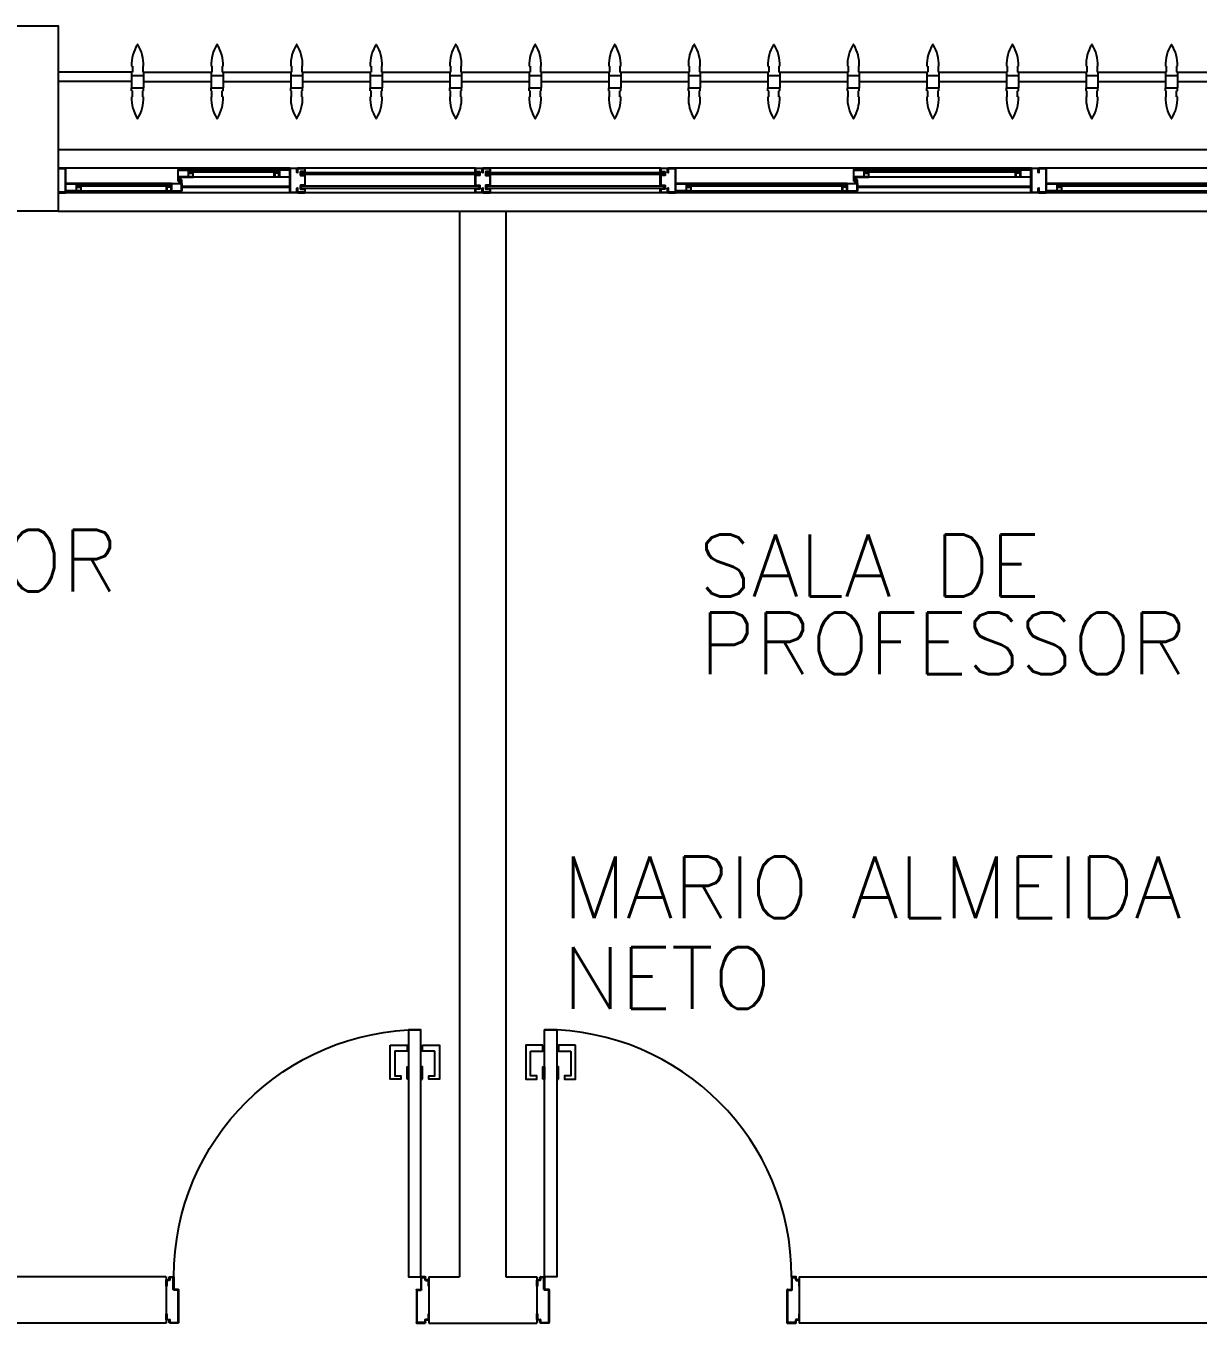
# Model space of a CAD drawing. Header units: millimetres. Extents: x 2686 to 2939, y 1294 to 1441.
# Drawn here: x 2846.217 to 2850.012, y 1316.775 to 1320.975 of the extents above; entities that cross this region are included whole.
import ezdxf

# ---------------------------------------------------------------- set-up
doc = ezdxf.new("R2010")
doc.units = ezdxf.units.MM
for name, color, linetype in [('AR-ALV', 2, 'Continuous'), ('AR-ESQ', 1, 'Continuous'), ('AR-ESTC', 3, 'Continuous'), ('AR-PEITORIL', 1, 'Continuous'), ('AR-PORTA', 1, 'Continuous'), ('BR-PAINEL', 1, 'Continuous'), ('BR-SUPORTE', 1, 'Continuous'), ('DT-ESQ-BAGUETE-C', 1, 'Continuous'), ('DT-ESQ-BAGUETE-V', 1, 'Continuous'), ('DT-ESQ-CHAPA DOBRADA-V', 1, 'Continuous'), ('DT-ESQ-MARCO-V', 1, 'Continuous'), ('DT-ESQ-PERFIL CADEIRA-C', 2, 'Continuous'), ('DT-ESQ-PERFIL CADEIRA-V', 2, 'Continuous'), ('DT-ESQ-PERFIL U SIMPLES-C', 2, 'Continuous'), ('DT-ESQ-PERFIL U-C', 2, 'Continuous'), ('DT-ESQ-PERFIL U-V', 1, 'Continuous'), ('DT-ESQ-VIDRO-C', 2, 'Continuous'), ('DT-ESQ-VIDRO-V', 71, 'Continuous'), ('DT-TXTMOD', 1, 'Continuous'), ('maçaneta', 1, 'Continuous'), ('mov', 1, 'Continuous'), ('PM-PERFIL U-C', 2, 'Continuous'), ('pm1', 2, 'Continuous'), ('TEXTO', 2, 'Continuous')]:
    doc.layers.add(name, color=color, linetype=linetype)
doc.styles.add('S10', font='simplex.shx', dxfattribs={"height": 0.1})
doc.styles.add('UNB-100', font='simplex.shx', dxfattribs={"height": 0.2})

# ---------------------------------------------------------------- blocks, each defined once
blk = doc.blocks.new('EF35-P')
at = {"layer": 'DT-ESQ-BAGUETE-C', "ltscale": 0.1}
for points in [[(1.9015, -0.08), (1.915, -0.08), (1.915, -0.0785), (1.902, -0.0785, -0.414214), (1.9015, -0.078), (1.9015, -0.067, -0.414214), (1.902, -0.0665), (1.915, -0.0665), (1.915, -0.065), (1.9015, -0.065, 0.414214), (1.9, -0.0665), (1.9, -0.0785, 0.414214)], [(2.61, -0.08), (2.5965, -0.08), (2.5965, -0.0785), (2.6095, -0.0785, 0.414214), (2.61, -0.078), (2.61, -0.067, 0.414214), (2.6095, -0.0665), (2.5965, -0.0665), (2.5965, -0.065), (2.61, -0.065, -0.414214), (2.6115, -0.0665), (2.6115, -0.0785, -0.414214)], [(3.1015, -0.08), (3.115, -0.08), (3.115, -0.0785), (3.102, -0.0785, -0.414214), (3.1015, -0.078), (3.1015, -0.067, -0.414214), (3.102, -0.0665), (3.115, -0.0665), (3.115, -0.065), (3.1015, -0.065, 0.414214), (3.1, -0.0665), (3.1, -0.0785, 0.414214)], [(4.7975, -0.08), (4.784, -0.08), (4.784, -0.0785), (4.797, -0.0785, 0.414214), (4.7975, -0.078), (4.7975, -0.067, 0.414214), (4.797, -0.0665), (4.784, -0.0665), (4.784, -0.065), (4.7975, -0.065, -0.414214), (4.799, -0.0665), (4.799, -0.0785, -0.414214)], [(5.0765, -0.08), (5.09, -0.08), (5.09, -0.0785), (5.077, -0.0785, -0.414214), (5.0765, -0.078), (5.0765, -0.067, -0.414214), (5.077, -0.0665), (5.09, -0.0665), (5.09, -0.065), (5.0765, -0.065, 0.414214), (5.075, -0.0665), (5.075, -0.0785, 0.414214)], [(2.0485, -0.125), (2.035, -0.125), (2.035, -0.1235), (2.048, -0.1235, 0.414214), (2.0485, -0.123), (2.0485, -0.112, 0.414214), (2.048, -0.1115), (2.035, -0.1115), (2.035, -0.11), (2.0485, -0.11, -0.414214), (2.05, -0.1115), (2.05, -0.1235, -0.414214)], [(2.5265, -0.125), (2.54, -0.125), (2.54, -0.1235), (2.527, -0.1235, -0.414214), (2.5265, -0.123), (2.5265, -0.112, -0.414214), (2.527, -0.1115), (2.54, -0.1115), (2.54, -0.11), (2.5265, -0.11, 0.414214), (2.525, -0.1115), (2.525, -0.1235, 0.414214)], [(4.4485, -0.125), (4.435, -0.125), (4.435, -0.1235), (4.448, -0.1235, 0.414214), (4.4485, -0.123), (4.4485, -0.112, 0.414214), (4.448, -0.1115), (4.435, -0.1115), (4.435, -0.11), (4.4485, -0.11, -0.414214), (4.45, -0.1115), (4.45, -0.1235, -0.414214)], [(4.714, -0.125), (4.7275, -0.125), (4.7275, -0.1235), (4.7145, -0.1235, -0.414214), (4.714, -0.123), (4.714, -0.112, -0.414214), (4.7145, -0.1115), (4.7275, -0.1115), (4.7275, -0.11), (4.714, -0.11, 0.414214), (4.7125, -0.1115), (4.7125, -0.1235, 0.414214)]]:
    blk.add_lwpolyline(points, format="xyb", close=True, dxfattribs=at)
at = {"layer": 'DT-ESQ-BAGUETE-V', "ltscale": 0.1}
for p, q in [((1.41, -0.065), (1.9015, -0.065)), ((2.61, -0.065), (3.1015, -0.065)), ((4.7975, -0.065), (5.0765, -0.065)), ((2.0485, -0.11), (2.5265, -0.11)), ((4.4485, -0.11), (4.714, -0.11))]:
    blk.add_line(p, q, dxfattribs=at)
at = {"layer": 'DT-ESQ-CHAPA DOBRADA-V', "ltscale": 0.1}
for p, q in [((2, -0.077), (2.5615, -0.077)), ((2, -0.08), (2.5615, -0.08)), ((4.4, -0.077), (4.749, -0.077)), ((4.4, -0.08), (4.749, -0.08))]:
    blk.add_line(p, q, dxfattribs=at)
at = {"layer": 'DT-ESQ-MARCO-V', "ltscale": 0.1}
for p, q in [((3.1985, -0.06), (3.7515, -0.06)), ((3.7985, -0.06), (4.3515, -0.06)), ((3.1985, -0.14), (3.7515, -0.14)), ((3.7985, -0.14), (4.3515, -0.14))]:
    blk.add_line(p, q, dxfattribs=at)
at = {"layer": 'DT-ESQ-PERFIL CADEIRA-C', "ltscale": 0.1}
for p, q in [((1.95, -0.0885), (1.9015, -0.0885)), ((2.5635, -0.0885), (2.61, -0.0885)), ((3.15, -0.0885), (3.1015, -0.0885)), ((4.751, -0.0885), (4.7975, -0.0885)), ((5.125, -0.0885), (5.0765, -0.0885)), ((2, -0.1335), (2.0485, -0.1335)), ((2.573, -0.1335), (2.5265, -0.1335)), ((4.4, -0.1335), (4.4485, -0.1335)), ((4.7605, -0.1335), (4.714, -0.1335))]:
    blk.add_line(p, q, dxfattribs=at)
for points in [[(1.9015, -0.09), (1.95, -0.09), (1.95, -0.0885), (1.915, -0.0885, 0.198912), (1.9161, -0.0881, 0.198913), (1.9165, -0.087), (1.9165, -0.067, -0.414214), (1.917, -0.0665), (1.95, -0.0665), (1.95, -0.065), (1.9165, -0.065, 0.414214), (1.915, -0.0665), (1.915, -0.0785), (1.915, -0.08), (1.915, -0.087), (1.9015, -0.087, 1)], [(2.61, -0.087, -1), (2.61, -0.09), (2.5635, -0.09, -0.414214), (2.5615, -0.088), (2.5615, -0.067, -0.414214), (2.5635, -0.065), (2.595, -0.065, -0.414214), (2.5965, -0.0665), (2.5965, -0.087)], [(2.5965, -0.0885, -0.198913), (2.5954, -0.0881, -0.198913), (2.595, -0.087), (2.595, -0.067, 0.414214), (2.5945, -0.0665), (2.5635, -0.0665, 0.414214), (2.563, -0.067), (2.563, -0.088, 0.414214), (2.5635, -0.0885)], [(3.1015, -0.09), (3.15, -0.09), (3.15, -0.0885), (3.115, -0.0885, 0.198912), (3.1161, -0.0881, 0.198913), (3.1165, -0.087), (3.1165, -0.067, -0.414214), (3.117, -0.0665), (3.15, -0.0665), (3.15, -0.065), (3.1165, -0.065, 0.414214), (3.115, -0.0665), (3.115, -0.0785), (3.115, -0.08), (3.115, -0.087), (3.1015, -0.087, 1)], [(4.7975, -0.087, -1), (4.7975, -0.09), (4.751, -0.09, -0.414214), (4.749, -0.088), (4.749, -0.067, -0.414214), (4.751, -0.065), (4.7825, -0.065, -0.414214), (4.784, -0.0665), (4.784, -0.087)], [(4.784, -0.0885, -0.198913), (4.7829, -0.0881, -0.198913), (4.7825, -0.087), (4.7825, -0.067, 0.414214), (4.782, -0.0665), (4.751, -0.0665, 0.414214), (4.7505, -0.067), (4.7505, -0.088, 0.414214), (4.751, -0.0885)], [(5.0765, -0.09), (5.125, -0.09), (5.125, -0.0885), (5.09, -0.0885, 0.198912), (5.0911, -0.0881, 0.198913), (5.0915, -0.087), (5.0915, -0.067, -0.414214), (5.092, -0.0665), (5.125, -0.0665), (5.125, -0.065), (5.0915, -0.065, 0.414214), (5.09, -0.0665), (5.09, -0.0785), (5.09, -0.08), (5.09, -0.087), (5.0765, -0.087, 1)], [(2.0485, -0.135), (2, -0.135), (2, -0.1335), (2.035, -0.1335, -0.198912), (2.0339, -0.1331, -0.198913), (2.0335, -0.132), (2.0335, -0.112, 0.414214), (2.033, -0.1115), (2, -0.1115), (2, -0.11), (2.0335, -0.11, -0.414214), (2.035, -0.1115), (2.035, -0.1235), (2.035, -0.125), (2.035, -0.132), (2.0485, -0.132, -1)], [(2.5265, -0.132, 1), (2.5265, -0.135), (2.573, -0.135, 0.414214), (2.575, -0.133), (2.575, -0.112, 0.414214), (2.573, -0.11), (2.5415, -0.11, 0.414214), (2.54, -0.1115), (2.54, -0.132)], [(2.54, -0.1335, 0.198913), (2.5411, -0.1331, 0.198913), (2.5415, -0.132), (2.5415, -0.112, -0.414214), (2.542, -0.1115), (2.573, -0.1115, -0.414214), (2.5735, -0.112), (2.5735, -0.133, -0.414214), (2.573, -0.1335)], [(4.4485, -0.135), (4.4, -0.135), (4.4, -0.1335), (4.435, -0.1335, -0.198912), (4.4339, -0.1331, -0.198913), (4.4335, -0.132), (4.4335, -0.112, 0.414214), (4.433, -0.1115), (4.4, -0.1115), (4.4, -0.11), (4.4335, -0.11, -0.414214), (4.435, -0.1115), (4.435, -0.1235), (4.435, -0.125), (4.435, -0.132), (4.4485, -0.132, -1)], [(4.714, -0.132, 1), (4.714, -0.135), (4.7605, -0.135, 0.414214), (4.7625, -0.133), (4.7625, -0.112, 0.414214), (4.7605, -0.11), (4.729, -0.11, 0.414214), (4.7275, -0.1115), (4.7275, -0.132)], [(4.7275, -0.1335, 0.198913), (4.7286, -0.1331, 0.198913), (4.729, -0.132), (4.729, -0.112, -0.414214), (4.7295, -0.1115), (4.7605, -0.1115, -0.414214), (4.761, -0.112), (4.761, -0.133, -0.414214), (4.7605, -0.1335)]]:
    blk.add_lwpolyline(points, format="xyb", close=True, dxfattribs=at)
at = {"layer": 'DT-ESQ-PERFIL CADEIRA-V', "ltscale": 0.1}
for p, q in [((1.395, -0.09), (1.9015, -0.09)), ((2.595, -0.09), (3.1015, -0.09)), ((4.7825, -0.09), (5.0765, -0.09)), ((2.0485, -0.135), (2.5265, -0.135)), ((4.4485, -0.135), (4.714, -0.135))]:
    blk.add_line(p, q, dxfattribs=at)
at = {"layer": 'DT-ESQ-PERFIL U SIMPLES-C', "ltscale": 0.1}
for points in [[(2.5635, -0.102), (2.5715, -0.102), (2.5715, -0.1005), (2.5635, -0.1005, -0.414214), (2.563, -0.1), (2.563, -0.092, -0.414214), (2.5635, -0.0915), (2.5715, -0.0915), (2.5715, -0.09), (2.5635, -0.09, 0.414214), (2.5615, -0.092), (2.5615, -0.1, 0.414214)], [(2.573, -0.098), (2.565, -0.098), (2.565, -0.0995), (2.573, -0.0995, -0.414214), (2.5735, -0.1), (2.5735, -0.108, -0.414214), (2.573, -0.1085), (2.565, -0.1085), (2.565, -0.11), (2.573, -0.11, 0.414214), (2.575, -0.108), (2.575, -0.1, 0.414214)], [(4.751, -0.102), (4.759, -0.102), (4.759, -0.1005), (4.751, -0.1005, -0.414214), (4.7505, -0.1), (4.7505, -0.092, -0.414214), (4.751, -0.0915), (4.759, -0.0915), (4.759, -0.09), (4.751, -0.09, 0.414214), (4.749, -0.092), (4.749, -0.1, 0.414214)], [(4.7605, -0.098), (4.7525, -0.098), (4.7525, -0.0995), (4.7605, -0.0995, -0.414214), (4.761, -0.1), (4.761, -0.108, -0.414214), (4.7605, -0.1085), (4.7525, -0.1085), (4.7525, -0.11), (4.7605, -0.11, 0.414214), (4.7625, -0.108), (4.7625, -0.1, 0.414214)]]:
    blk.add_lwpolyline(points, format="xyb", close=True, dxfattribs=at)
at = {"layer": 'DT-ESQ-PERFIL U-C', "ltscale": 0.1}
for points in [[(1.975, -0.0615, 0.414214), (1.9735, -0.06), (1.9515, -0.06, 0.414214), (1.95, -0.0615), (1.95, -0.1385, 0.414214), (1.9515, -0.14), (1.9735, -0.14, 0.414214), (1.975, -0.1385), (1.975, -0.125), (1.9735, -0.125), (1.9735, -0.138, -0.414214), (1.973, -0.1385), (1.952, -0.1385, -0.414214), (1.9515, -0.138), (1.9515, -0.062, -0.414214), (1.952, -0.0615), (1.973, -0.0615, -0.414214), (1.9735, -0.062), (1.9735, -0.075), (1.975, -0.075)], [(1.975, -0.0615, -0.414214), (1.9765, -0.06), (1.9985, -0.06, -0.414214), (2, -0.0615), (2, -0.1385, -0.414214), (1.9985, -0.14), (1.9765, -0.14, -0.414214), (1.975, -0.1385), (1.975, -0.125), (1.9765, -0.125), (1.9765, -0.138, 0.414214), (1.977, -0.1385), (1.998, -0.1385, 0.414214), (1.9985, -0.138), (1.9985, -0.062, 0.414214), (1.998, -0.0615), (1.977, -0.0615, 0.414214), (1.9765, -0.062), (1.9765, -0.075), (1.975, -0.075)], [(3.175, -0.0615, 0.414214), (3.1735, -0.06), (3.1515, -0.06, 0.414214), (3.15, -0.0615), (3.15, -0.1385, 0.414214), (3.1515, -0.14), (3.1735, -0.14, 0.414214), (3.175, -0.1385), (3.175, -0.125), (3.1735, -0.125), (3.1735, -0.138, -0.414214), (3.173, -0.1385), (3.152, -0.1385, -0.414214), (3.1515, -0.138), (3.1515, -0.062, -0.414214), (3.152, -0.0615), (3.173, -0.0615, -0.414214), (3.1735, -0.062), (3.1735, -0.075), (3.175, -0.075)], [(3.2, -0.1285), (3.2, -0.1385, -0.414214), (3.1985, -0.14), (3.1765, -0.14, -0.414214), (3.175, -0.1385), (3.175, -0.125), (3.1765, -0.125), (3.1765, -0.138, 0.414214), (3.177, -0.1385), (3.198, -0.1385, 0.414214), (3.1985, -0.138), (3.1985, -0.1285), (3.1855, -0.1285, -0.414214), (3.184, -0.127), (3.184, -0.117, -0.414214), (3.1855, -0.1155), (3.1985, -0.1155), (3.1985, -0.0845), (3.1855, -0.0845, -0.414214), (3.184, -0.083), (3.184, -0.073, -0.414214), (3.1855, -0.0715), (3.1985, -0.0715), (3.1985, -0.062, 0.414214), (3.198, -0.0615), (3.177, -0.0615, 0.414214), (3.1765, -0.062), (3.1765, -0.075), (3.175, -0.075), (3.175, -0.0615, -0.414214), (3.1765, -0.06), (3.1985, -0.06, -0.414214), (3.2, -0.0615), (3.2, -0.0715, -0.414214), (3.1985, -0.073), (3.1855, -0.073), (3.1855, -0.083), (3.1985, -0.083), (3.1985, -0.083, -0.414214), (3.2, -0.0845), (3.2, -0.1155, -0.414214), (3.1985, -0.117), (3.1985, -0.117), (3.1855, -0.117), (3.1855, -0.127), (3.1985, -0.127, -0.414214)], [(3.75, -0.1285), (3.75, -0.1385, 0.414214), (3.7515, -0.14), (3.7735, -0.14, 0.414214), (3.775, -0.1385), (3.775, -0.125), (3.7735, -0.125), (3.7735, -0.138, -0.414214), (3.773, -0.1385), (3.752, -0.1385, -0.414214), (3.7515, -0.138), (3.7515, -0.1285), (3.7645, -0.1285, 0.414214), (3.766, -0.127), (3.766, -0.117, 0.414214), (3.7645, -0.1155), (3.7515, -0.1155), (3.7515, -0.0845), (3.7645, -0.0845, 0.414214), (3.766, -0.083), (3.766, -0.073, 0.414214), (3.7645, -0.0715), (3.7515, -0.0715), (3.7515, -0.062, -0.414214), (3.752, -0.0615), (3.773, -0.0615, -0.414214), (3.7735, -0.062), (3.7735, -0.075), (3.775, -0.075), (3.775, -0.0615, 0.414214), (3.7735, -0.06), (3.7515, -0.06, 0.414214), (3.75, -0.0615), (3.75, -0.0715, 0.414214), (3.7515, -0.073), (3.7645, -0.073), (3.7645, -0.083), (3.7515, -0.083), (3.7515, -0.083, 0.414214), (3.75, -0.0845), (3.75, -0.1155, 0.414214), (3.7515, -0.117), (3.7515, -0.117), (3.7645, -0.117), (3.7645, -0.127), (3.7515, -0.127, 0.414214)], [(3.8, -0.1285), (3.8, -0.1385, -0.414214), (3.7985, -0.14), (3.7765, -0.14, -0.414214), (3.775, -0.1385), (3.775, -0.125), (3.7765, -0.125), (3.7765, -0.138, 0.414214), (3.777, -0.1385), (3.798, -0.1385, 0.414214), (3.7985, -0.138), (3.7985, -0.1285), (3.7855, -0.1285, -0.414214), (3.784, -0.127), (3.784, -0.117, -0.414214), (3.7855, -0.1155), (3.7985, -0.1155), (3.7985, -0.0845), (3.7855, -0.0845, -0.414214), (3.784, -0.083), (3.784, -0.073, -0.414214), (3.7855, -0.0715), (3.7985, -0.0715), (3.7985, -0.062, 0.414214), (3.798, -0.0615), (3.777, -0.0615, 0.414214), (3.7765, -0.062), (3.7765, -0.075), (3.775, -0.075), (3.775, -0.0615, -0.414214), (3.7765, -0.06), (3.7985, -0.06, -0.414214), (3.8, -0.0615), (3.8, -0.0715, -0.414214), (3.7985, -0.073), (3.7855, -0.073), (3.7855, -0.083), (3.7985, -0.083), (3.7985, -0.083, -0.414214), (3.8, -0.0845), (3.8, -0.1155, -0.414214), (3.7985, -0.117), (3.7985, -0.117), (3.7855, -0.117), (3.7855, -0.127), (3.7985, -0.127, -0.414214)], [(4.35, -0.1285), (4.35, -0.1385, 0.414214), (4.3515, -0.14), (4.3735, -0.14, 0.414214), (4.375, -0.1385), (4.375, -0.125), (4.3735, -0.125), (4.3735, -0.138, -0.414214), (4.373, -0.1385), (4.352, -0.1385, -0.414214), (4.3515, -0.138), (4.3515, -0.1285), (4.3645, -0.1285, 0.414214), (4.366, -0.127), (4.366, -0.117, 0.414214), (4.3645, -0.1155), (4.3515, -0.1155), (4.3515, -0.0845), (4.3645, -0.0845, 0.414214), (4.366, -0.083), (4.366, -0.073, 0.414214), (4.3645, -0.0715), (4.3515, -0.0715), (4.3515, -0.062, -0.414214), (4.352, -0.0615), (4.373, -0.0615, -0.414214), (4.3735, -0.062), (4.3735, -0.075), (4.375, -0.075), (4.375, -0.0615, 0.414214), (4.3735, -0.06), (4.3515, -0.06, 0.414214), (4.35, -0.0615), (4.35, -0.0715, 0.414214), (4.3515, -0.073), (4.3645, -0.073), (4.3645, -0.083), (4.3515, -0.083), (4.3515, -0.083, 0.414214), (4.35, -0.0845), (4.35, -0.1155, 0.414214), (4.3515, -0.117), (4.3515, -0.117), (4.3645, -0.117), (4.3645, -0.127), (4.3515, -0.127, 0.414214)], [(4.375, -0.0615, -0.414214), (4.3765, -0.06), (4.3985, -0.06, -0.414214), (4.4, -0.0615), (4.4, -0.1385, -0.414214), (4.3985, -0.14), (4.3765, -0.14, -0.414214), (4.375, -0.1385), (4.375, -0.125), (4.3765, -0.125), (4.3765, -0.138, 0.414214), (4.377, -0.1385), (4.398, -0.1385, 0.414214), (4.3985, -0.138), (4.3985, -0.062, 0.414214), (4.398, -0.0615), (4.377, -0.0615, 0.414214), (4.3765, -0.062), (4.3765, -0.075), (4.375, -0.075)], [(5.15, -0.0615, 0.414214), (5.1485, -0.06), (5.1265, -0.06, 0.414214), (5.125, -0.0615), (5.125, -0.1385, 0.414214), (5.1265, -0.14), (5.1485, -0.14, 0.414214), (5.15, -0.1385), (5.15, -0.125), (5.1485, -0.125), (5.1485, -0.138, -0.414214), (5.148, -0.1385), (5.127, -0.1385, -0.414214), (5.1265, -0.138), (5.1265, -0.062, -0.414214), (5.127, -0.0615), (5.148, -0.0615, -0.414214), (5.1485, -0.062), (5.1485, -0.075), (5.15, -0.075)]]:
    blk.add_lwpolyline(points, format="xyb", close=True, dxfattribs=at)
at = {"layer": 'DT-ESQ-PERFIL U-V', "ltscale": 0.1}
for p, q in [((0.7985, -0.06), (1.9515, -0.06)), ((1.9985, -0.06), (3.1515, -0.06)), ((4.3985, -0.06), (5.1265, -0.06)), ((0.7985, -0.14), (1.9515, -0.14)), ((1.9985, -0.14), (3.1515, -0.14)), ((4.3985, -0.14), (5.1265, -0.14))]:
    blk.add_line(p, q, dxfattribs=at)
at = {"layer": 'DT-ESQ-VIDRO-C', "ltscale": 0.1}
for points in [[(1.9125, -0.085), (1.9125, -0.082), (1.399, -0.082), (1.399, -0.085)], [(3.1125, -0.085), (3.1125, -0.082), (2.599, -0.082), (2.599, -0.085)], [(3.7625, -0.081), (3.7625, -0.075), (3.1875, -0.075), (3.1875, -0.081)], [(4.3625, -0.081), (4.3625, -0.075), (3.7875, -0.075), (3.7875, -0.081)], [(5.0875, -0.085), (5.0875, -0.082), (4.7865, -0.082), (4.7865, -0.085)], [(2.038, -0.13), (2.038, -0.127), (2.537, -0.127), (2.537, -0.13)], [(4.438, -0.13), (4.438, -0.127), (4.7245, -0.127), (4.7245, -0.13)]]:
    blk.add_lwpolyline(points, close=True, dxfattribs=at)
at = {"layer": 'DT-ESQ-VIDRO-V', "ltscale": 0.1}
for points in [[(3.7625, -0.119), (3.7625, -0.125), (3.1875, -0.125), (3.1875, -0.119)], [(4.3625, -0.119), (4.3625, -0.125), (3.7875, -0.125), (3.7875, -0.119)]]:
    blk.add_lwpolyline(points, close=True, dxfattribs=at)
at = {"layer": 'DT-TXTMOD', "ltscale": 0.1, "style": 'S10', "flags": 3}
for tag, p in [('M01', (0.025, -0.28)), ('M02', (0.3253, -0.28)), ('M03', (0.627, -0.28)), ('M04', (0.9288, -0.28)), ('M05', (1.2306, -0.28)), ('M06', (1.5323, -0.28)), ('M07', (1.8341, -0.28)), ('M08', (2.1359, -0.28)), ('M09', (2.4376, -0.28)), ('M10', (2.7394, -0.28)), ('M11', (3.0412, -0.28)), ('M12', (3.3429, -0.28)), ('M13', (3.6447, -0.28)), ('M14', (3.9464, -0.28)), ('M15', (4.2482, -0.28)), ('M16', (4.55, -0.28)), ('M17', (4.8517, -0.28))]:
    blk.add_attdef(tag, p, '', height=0.1, dxfattribs=at)
blk = doc.blocks.new('PM3')
at = {"layer": 'maçaneta'}
for points in [[(0.02, 0.825), (-0.035, 0.825), (-0.035, 0.715), (0, 0.715), (0, 0.725), (-0.02, 0.725), (-0.02, 0.8035, -0.414214), (-0.0185, 0.805), (0.02, 0.805)], [(0.125, 0.825), (0.07, 0.825), (0.07, 0.805), (0.1085, 0.805, -0.414214), (0.11, 0.8035), (0.11, 0.725), (0.09, 0.725), (0.09, 0.715), (0.125, 0.715)]]:
    blk.add_lwpolyline(points, format="xyb", close=True, dxfattribs=at)
for points in [[(0.02, 0.715), (0.02, 0.755), (0.025, 0.755), (0.025, 0.715)], [(0.07, 0.715), (0.07, 0.755), (0.065, 0.755), (0.065, 0.715)]]:
    blk.add_lwpolyline(points, close=True, dxfattribs=at)
at = {"layer": 'mov'}
blk.add_arc((0.025, 0.075), 0.8, 0, 90, dxfattribs=at)
at = {"layer": 'PM-PERFIL U-C'}
for p, q in [((0, 0.045), (0, 0.0635)), ((0.002, 0.045), (0, 0.045)), ((0.0015, 0.065), (0.01, 0.065)), ((0.002, 0.063), (0.002, 0.045)), ((0.0105, 0.063), (0.002, 0.063)), ((0.01, 0.065), (0.01, 0.0735)), ((0.0115, 0.075), (0.0235, 0.075)), ((0.012, 0.073), (0.012, 0.0645)), ((0.023, 0.073), (0.012, 0.073)), ((0.023, 0.0335), (0.023, 0.073)), ((0.025, 0.0735), (0.025, 0.034)), ((0.825, 0.0735), (0.825, 0.034)), ((0.8385, 0.075), (0.8265, 0.075)), ((0.827, 0.073), (0.838, 0.073)), ((0.827, 0.0335), (0.827, 0.073)), ((0.838, 0.073), (0.838, 0.0645)), ((0.8395, 0.063), (0.848, 0.063)), ((0.84, 0.065), (0.84, 0.0735)), ((0.8485, 0.065), (0.84, 0.065)), ((0.848, 0.063), (0.848, 0.045)), ((0.848, 0.045), (0.85, 0.045)), ((0.85, 0.045), (0.85, 0.0635)), ((0.038, 0.032), (0.0245, 0.032)), ((0.0385, 0.034), (0.025, 0.034)), ((0.038, 0.032), (0.038, -0.073)), ((0.04, 0.0325), (0.04, -0.0735)), ((0.81, 0.0325), (0.81, -0.0735)), ((0.8115, 0.034), (0.825, 0.034)), ((0.812, 0.032), (0.8255, 0.032)), ((0.812, 0.032), (0.812, -0.073)), ((0, -0.045), (0.002, -0.045)), ((0, -0.0635), (0, -0.045)), ((0.01, -0.065), (0.0015, -0.065)), ((0.002, -0.045), (0.002, -0.063)), ((0.002, -0.063), (0.0105, -0.063)), ((0.01, -0.0735), (0.01, -0.065)), ((0.0385, -0.075), (0.0115, -0.075)), ((0.012, -0.0645), (0.012, -0.073)), ((0.012, -0.073), (0.038, -0.073)), ((0.8115, -0.075), (0.8385, -0.075)), ((0.838, -0.073), (0.812, -0.073)), ((0.838, -0.0645), (0.838, -0.073)), ((0.848, -0.063), (0.8395, -0.063)), ((0.84, -0.0735), (0.84, -0.065)), ((0.84, -0.065), (0.8485, -0.065)), ((0.85, -0.045), (0.848, -0.045)), ((0.848, -0.045), (0.848, -0.063)), ((0.85, -0.0635), (0.85, -0.045))]:
    blk.add_line(p, q, dxfattribs=at)
for centre, start, end in [((0.0015, 0.0635), 90, 180), ((0.0115, 0.0735), 90, 180), ((0.0105, 0.0645), 270, 0), ((0.0235, 0.0735), 360, 90), ((0.8265, 0.0735), 90, 180), ((0.8395, 0.0645), 180, 270), ((0.8385, 0.0735), 0, 90), ((0.8485, 0.0635), 0, 90), ((0.0245, 0.0335), 180, 270), ((0.0385, 0.0325), 0, 90), ((0.8115, 0.0325), 90, 180), ((0.8255, 0.0335), 270, 0), ((0.0015, -0.0635), 180, 270), ((0.0115, -0.0735), 180, 270), ((0.0105, -0.0645), 0, 90), ((0.0385, -0.0735), 269.9386, 0), ((0.8115, -0.0735), 180, 270.0614), ((0.8395, -0.0645), 90, 180), ((0.8385, -0.0735), 270, 0), ((0.8485, -0.0635), 270, 0)]:
    blk.add_arc(centre, 0.0015, start, end, dxfattribs=at)
at = {"layer": 'pm1'}
blk.add_lwpolyline([(0.065, 0.875), (0.065, 0.075), (0.025, 0.075), (0.025, 0.875)], close=True, dxfattribs=at)

msp = doc.modelspace()

# ---------------------------------------------------------------- linework, layer by layer
at = {"layer": 'AR-ALV'}
for p, q in [((2847.6207, 1320.3749), (2847.6207, 1316.9249)), ((2847.6207, 1320.3749), (2847.7707, 1320.3749)), ((2847.7707, 1320.3749), (2847.7707, 1316.9249)), ((2846.6707, 1316.9249), (2844.7707, 1316.9249)), ((2846.6707, 1316.9249), (2846.6707, 1316.7749)), ((2847.5207, 1316.9249), (2847.5207, 1316.7749)), ((2847.5207, 1316.9249), (2847.6207, 1316.9249)), ((2847.7707, 1316.9249), (2847.8707, 1316.9249)), ((2847.8707, 1316.9249), (2847.8707, 1316.7749)), ((2848.7207, 1316.9249), (2850.6207, 1316.9249)), ((2848.7207, 1316.9249), (2848.7207, 1316.7749)), ((2846.6707, 1316.7749), (2842.7207, 1316.7749)), ((2847.5207, 1316.7749), (2847.8707, 1316.7749)), ((2852.6707, 1316.7749), (2848.7207, 1316.7749))]:
    msp.add_line(p, q, dxfattribs=at)
at = {"layer": 'AR-ESTC'}
msp.add_lwpolyline([(2846.3207, 1320.3749), (2846.1207, 1320.3749), (2846.1207, 1320.9749), (2846.3207, 1320.9749)], close=True, dxfattribs=at)
at = {"layer": 'AR-PEITORIL'}
for p, q in [((2846.3207, 1320.5749), (2851.4707, 1320.5749)), ((2846.3207, 1320.3749), (2851.4707, 1320.3749))]:
    msp.add_line(p, q, dxfattribs=at)
at = {"layer": 'BR-PAINEL'}
for p, q in [((2846.559, 1320.8449), (2846.5615, 1320.8449)), ((2846.559, 1320.8249), (2846.559, 1320.8149)), ((2846.559, 1320.8249), (2846.5615, 1320.8249)), ((2846.5615, 1320.8449), (2846.5615, 1320.8249)), ((2846.5949, 1320.8449), (2846.5949, 1320.8249)), ((2846.5974, 1320.8449), (2846.5949, 1320.8449)), ((2846.5974, 1320.8249), (2846.5949, 1320.8249)), ((2846.5974, 1320.8249), (2846.5974, 1320.8149)), ((2846.8165, 1320.8449), (2846.819, 1320.8449)), ((2846.8165, 1320.8249), (2846.8165, 1320.8149)), ((2846.8165, 1320.8249), (2846.819, 1320.8249)), ((2846.819, 1320.8449), (2846.819, 1320.8249)), ((2846.8524, 1320.8449), (2846.8524, 1320.8249)), ((2846.8549, 1320.8449), (2846.8524, 1320.8449)), ((2846.8549, 1320.8249), (2846.8524, 1320.8249)), ((2846.8549, 1320.8249), (2846.8549, 1320.8149)), ((2847.074, 1320.8449), (2847.0765, 1320.8449)), ((2847.074, 1320.8249), (2847.074, 1320.8149)), ((2847.074, 1320.8249), (2847.0765, 1320.8249)), ((2847.0765, 1320.8449), (2847.0765, 1320.8249)), ((2847.1099, 1320.8449), (2847.1099, 1320.8249)), ((2847.1124, 1320.8449), (2847.1099, 1320.8449)), ((2847.1124, 1320.8249), (2847.1099, 1320.8249)), ((2847.1124, 1320.8249), (2847.1124, 1320.8149)), ((2847.3315, 1320.8449), (2847.334, 1320.8449)), ((2847.3315, 1320.8249), (2847.3315, 1320.8149)), ((2847.3315, 1320.8249), (2847.334, 1320.8249)), ((2847.334, 1320.8449), (2847.334, 1320.8249)), ((2847.3674, 1320.8449), (2847.3674, 1320.8249)), ((2847.3699, 1320.8449), (2847.3674, 1320.8449)), ((2847.3699, 1320.8249), (2847.3674, 1320.8249)), ((2847.3699, 1320.8249), (2847.3699, 1320.8149)), ((2847.589, 1320.8449), (2847.5915, 1320.8449)), ((2847.589, 1320.8249), (2847.589, 1320.8149)), ((2847.589, 1320.8249), (2847.5915, 1320.8249)), ((2847.5915, 1320.8449), (2847.5915, 1320.8249)), ((2847.6249, 1320.8449), (2847.6249, 1320.8249)), ((2847.6274, 1320.8449), (2847.6249, 1320.8449)), ((2847.6274, 1320.8249), (2847.6249, 1320.8249)), ((2847.6274, 1320.8249), (2847.6274, 1320.8149)), ((2847.8465, 1320.8449), (2847.849, 1320.8449)), ((2847.8465, 1320.8249), (2847.8465, 1320.8149)), ((2847.8465, 1320.8249), (2847.849, 1320.8249)), ((2847.849, 1320.8449), (2847.849, 1320.8249)), ((2847.8824, 1320.8449), (2847.8824, 1320.8249)), ((2847.8849, 1320.8449), (2847.8824, 1320.8449)), ((2847.8849, 1320.8249), (2847.8824, 1320.8249)), ((2847.8849, 1320.8249), (2847.8849, 1320.8149)), ((2848.104, 1320.8449), (2848.1065, 1320.8449)), ((2848.104, 1320.8249), (2848.104, 1320.8149)), ((2848.104, 1320.8249), (2848.1065, 1320.8249)), ((2848.1065, 1320.8449), (2848.1065, 1320.8249)), ((2848.1399, 1320.8449), (2848.1399, 1320.8249)), ((2848.1424, 1320.8449), (2848.1399, 1320.8449)), ((2848.1424, 1320.8249), (2848.1399, 1320.8249)), ((2848.1424, 1320.8249), (2848.1424, 1320.8149)), ((2848.3615, 1320.8449), (2848.364, 1320.8449)), ((2848.3615, 1320.8249), (2848.3615, 1320.8149)), ((2848.3615, 1320.8249), (2848.364, 1320.8249)), ((2848.364, 1320.8449), (2848.364, 1320.8249)), ((2848.3974, 1320.8449), (2848.3974, 1320.8249)), ((2848.3999, 1320.8449), (2848.3974, 1320.8449)), ((2848.3999, 1320.8249), (2848.3974, 1320.8249)), ((2848.3999, 1320.8249), (2848.3999, 1320.8149)), ((2848.619, 1320.8449), (2848.6215, 1320.8449)), ((2848.619, 1320.8249), (2848.619, 1320.8149)), ((2848.619, 1320.8249), (2848.6215, 1320.8249)), ((2848.6215, 1320.8449), (2848.6215, 1320.8249)), ((2848.6549, 1320.8449), (2848.6549, 1320.8249)), ((2848.6574, 1320.8449), (2848.6549, 1320.8449)), ((2848.6574, 1320.8249), (2848.6549, 1320.8249)), ((2848.6574, 1320.8249), (2848.6574, 1320.8149)), ((2848.8765, 1320.8449), (2848.879, 1320.8449)), ((2848.8765, 1320.8249), (2848.8765, 1320.8149)), ((2848.8765, 1320.8249), (2848.879, 1320.8249)), ((2848.879, 1320.8449), (2848.879, 1320.8249)), ((2848.9124, 1320.8449), (2848.9124, 1320.8249)), ((2848.9149, 1320.8449), (2848.9124, 1320.8449)), ((2848.9149, 1320.8249), (2848.9124, 1320.8249)), ((2848.9149, 1320.8249), (2848.9149, 1320.8149)), ((2849.134, 1320.8449), (2849.1365, 1320.8449)), ((2849.134, 1320.8249), (2849.134, 1320.8149)), ((2849.134, 1320.8249), (2849.1365, 1320.8249)), ((2849.1365, 1320.8449), (2849.1365, 1320.8249)), ((2849.1699, 1320.8449), (2849.1699, 1320.8249)), ((2849.1724, 1320.8449), (2849.1699, 1320.8449)), ((2849.1724, 1320.8249), (2849.1699, 1320.8249)), ((2849.1724, 1320.8249), (2849.1724, 1320.8149)), ((2849.3915, 1320.8449), (2849.394, 1320.8449)), ((2849.3915, 1320.8249), (2849.3915, 1320.8149)), ((2849.3915, 1320.8249), (2849.394, 1320.8249)), ((2849.394, 1320.8449), (2849.394, 1320.8249)), ((2849.4274, 1320.8449), (2849.4274, 1320.8249)), ((2849.4299, 1320.8449), (2849.4274, 1320.8449)), ((2849.4299, 1320.8249), (2849.4274, 1320.8249)), ((2849.4299, 1320.8249), (2849.4299, 1320.8149)), ((2849.649, 1320.8449), (2849.6515, 1320.8449)), ((2849.649, 1320.8249), (2849.649, 1320.8149)), ((2849.649, 1320.8249), (2849.6515, 1320.8249)), ((2849.6515, 1320.8449), (2849.6515, 1320.8249)), ((2849.6849, 1320.8449), (2849.6849, 1320.8249)), ((2849.6874, 1320.8449), (2849.6849, 1320.8449)), ((2849.6874, 1320.8249), (2849.6849, 1320.8249)), ((2849.6874, 1320.8249), (2849.6874, 1320.8149)), ((2849.9065, 1320.8449), (2849.909, 1320.8449)), ((2849.9065, 1320.8249), (2849.9065, 1320.8149)), ((2849.9065, 1320.8249), (2849.909, 1320.8249)), ((2849.909, 1320.8449), (2849.909, 1320.8249)), ((2849.9424, 1320.8449), (2849.9424, 1320.8249)), ((2849.9449, 1320.8449), (2849.9424, 1320.8449)), ((2849.9449, 1320.8249), (2849.9424, 1320.8249)), ((2849.9449, 1320.8249), (2849.9449, 1320.8149)), ((2846.559, 1320.8149), (2846.5974, 1320.8149)), ((2846.559, 1320.8149), (2846.559, 1320.7749)), ((2846.559, 1320.7749), (2846.5974, 1320.7749)), ((2846.559, 1320.7649), (2846.559, 1320.7749)), ((2846.5974, 1320.8149), (2846.5974, 1320.7749)), ((2846.5974, 1320.7649), (2846.5974, 1320.7749)), ((2846.8165, 1320.8149), (2846.8549, 1320.8149)), ((2846.8165, 1320.8149), (2846.8165, 1320.7749)), ((2846.8165, 1320.7749), (2846.8549, 1320.7749)), ((2846.8165, 1320.7649), (2846.8165, 1320.7749)), ((2846.8549, 1320.8149), (2846.8549, 1320.7749)), ((2846.8549, 1320.7649), (2846.8549, 1320.7749)), ((2847.074, 1320.8149), (2847.1124, 1320.8149)), ((2847.074, 1320.8149), (2847.074, 1320.7749)), ((2847.074, 1320.7749), (2847.1124, 1320.7749)), ((2847.074, 1320.7649), (2847.074, 1320.7749)), ((2847.1124, 1320.8149), (2847.1124, 1320.7749)), ((2847.1124, 1320.7649), (2847.1124, 1320.7749)), ((2847.3315, 1320.8149), (2847.3699, 1320.8149)), ((2847.3315, 1320.8149), (2847.3315, 1320.7749)), ((2847.3315, 1320.7749), (2847.3699, 1320.7749)), ((2847.3315, 1320.7649), (2847.3315, 1320.7749)), ((2847.3699, 1320.8149), (2847.3699, 1320.7749)), ((2847.3699, 1320.7649), (2847.3699, 1320.7749)), ((2847.589, 1320.8149), (2847.6274, 1320.8149)), ((2847.589, 1320.8149), (2847.589, 1320.7749)), ((2847.589, 1320.7749), (2847.6274, 1320.7749)), ((2847.589, 1320.7649), (2847.589, 1320.7749)), ((2847.6274, 1320.8149), (2847.6274, 1320.7749)), ((2847.6274, 1320.7649), (2847.6274, 1320.7749)), ((2847.8465, 1320.8149), (2847.8849, 1320.8149)), ((2847.8465, 1320.8149), (2847.8465, 1320.7749)), ((2847.8465, 1320.7749), (2847.8849, 1320.7749)), ((2847.8465, 1320.7649), (2847.8465, 1320.7749)), ((2847.8849, 1320.8149), (2847.8849, 1320.7749)), ((2847.8849, 1320.7649), (2847.8849, 1320.7749)), ((2848.104, 1320.8149), (2848.1424, 1320.8149)), ((2848.104, 1320.8149), (2848.104, 1320.7749)), ((2848.104, 1320.7749), (2848.1424, 1320.7749)), ((2848.104, 1320.7649), (2848.104, 1320.7749)), ((2848.1424, 1320.8149), (2848.1424, 1320.7749)), ((2848.1424, 1320.7649), (2848.1424, 1320.7749)), ((2848.3615, 1320.8149), (2848.3999, 1320.8149)), ((2848.3615, 1320.8149), (2848.3615, 1320.7749)), ((2848.3615, 1320.7749), (2848.3999, 1320.7749)), ((2848.3615, 1320.7649), (2848.3615, 1320.7749)), ((2848.3999, 1320.8149), (2848.3999, 1320.7749)), ((2848.3999, 1320.7649), (2848.3999, 1320.7749)), ((2848.619, 1320.8149), (2848.6574, 1320.8149)), ((2848.619, 1320.8149), (2848.619, 1320.7749)), ((2848.619, 1320.7749), (2848.6574, 1320.7749)), ((2848.619, 1320.7649), (2848.619, 1320.7749)), ((2848.6574, 1320.8149), (2848.6574, 1320.7749)), ((2848.6574, 1320.7649), (2848.6574, 1320.7749)), ((2848.8765, 1320.8149), (2848.9149, 1320.8149)), ((2848.8765, 1320.8149), (2848.8765, 1320.7749)), ((2848.8765, 1320.7749), (2848.9149, 1320.7749)), ((2848.8765, 1320.7649), (2848.8765, 1320.7749)), ((2848.9149, 1320.8149), (2848.9149, 1320.7749)), ((2848.9149, 1320.7649), (2848.9149, 1320.7749)), ((2849.134, 1320.8149), (2849.1724, 1320.8149)), ((2849.134, 1320.8149), (2849.134, 1320.7749)), ((2849.134, 1320.7749), (2849.1724, 1320.7749)), ((2849.134, 1320.7649), (2849.134, 1320.7749)), ((2849.1724, 1320.8149), (2849.1724, 1320.7749)), ((2849.1724, 1320.7649), (2849.1724, 1320.7749)), ((2849.3915, 1320.8149), (2849.4299, 1320.8149)), ((2849.3915, 1320.8149), (2849.3915, 1320.7749)), ((2849.3915, 1320.7749), (2849.4299, 1320.7749)), ((2849.3915, 1320.7649), (2849.3915, 1320.7749)), ((2849.4299, 1320.8149), (2849.4299, 1320.7749)), ((2849.4299, 1320.7649), (2849.4299, 1320.7749)), ((2849.649, 1320.8149), (2849.6874, 1320.8149)), ((2849.649, 1320.8149), (2849.649, 1320.7749)), ((2849.649, 1320.7749), (2849.6874, 1320.7749)), ((2849.649, 1320.7649), (2849.649, 1320.7749)), ((2849.6874, 1320.8149), (2849.6874, 1320.7749)), ((2849.6874, 1320.7649), (2849.6874, 1320.7749)), ((2849.9065, 1320.8149), (2849.9449, 1320.8149)), ((2849.9065, 1320.8149), (2849.9065, 1320.7749)), ((2849.9065, 1320.7749), (2849.9449, 1320.7749)), ((2849.9065, 1320.7649), (2849.9065, 1320.7749)), ((2849.9449, 1320.8149), (2849.9449, 1320.7749)), ((2849.9449, 1320.7649), (2849.9449, 1320.7749)), ((2846.559, 1320.7649), (2846.5615, 1320.7649)), ((2846.559, 1320.7449), (2846.5615, 1320.7449)), ((2846.5615, 1320.7449), (2846.5615, 1320.7649)), ((2846.5974, 1320.7649), (2846.5949, 1320.7649)), ((2846.5949, 1320.7449), (2846.5949, 1320.7649)), ((2846.5974, 1320.7449), (2846.5949, 1320.7449)), ((2846.8165, 1320.7649), (2846.819, 1320.7649)), ((2846.8165, 1320.7449), (2846.819, 1320.7449)), ((2846.819, 1320.7449), (2846.819, 1320.7649)), ((2846.8549, 1320.7649), (2846.8524, 1320.7649)), ((2846.8524, 1320.7449), (2846.8524, 1320.7649)), ((2846.8549, 1320.7449), (2846.8524, 1320.7449)), ((2847.074, 1320.7649), (2847.0765, 1320.7649)), ((2847.074, 1320.7449), (2847.0765, 1320.7449)), ((2847.0765, 1320.7449), (2847.0765, 1320.7649)), ((2847.1124, 1320.7649), (2847.1099, 1320.7649)), ((2847.1099, 1320.7449), (2847.1099, 1320.7649)), ((2847.1124, 1320.7449), (2847.1099, 1320.7449)), ((2847.3315, 1320.7649), (2847.334, 1320.7649)), ((2847.3315, 1320.7449), (2847.334, 1320.7449)), ((2847.334, 1320.7449), (2847.334, 1320.7649)), ((2847.3699, 1320.7649), (2847.3674, 1320.7649)), ((2847.3674, 1320.7449), (2847.3674, 1320.7649)), ((2847.3699, 1320.7449), (2847.3674, 1320.7449)), ((2847.589, 1320.7649), (2847.5915, 1320.7649)), ((2847.589, 1320.7449), (2847.5915, 1320.7449)), ((2847.5915, 1320.7449), (2847.5915, 1320.7649)), ((2847.6274, 1320.7649), (2847.6249, 1320.7649)), ((2847.6249, 1320.7449), (2847.6249, 1320.7649)), ((2847.6274, 1320.7449), (2847.6249, 1320.7449)), ((2847.8465, 1320.7649), (2847.849, 1320.7649)), ((2847.8465, 1320.7449), (2847.849, 1320.7449)), ((2847.849, 1320.7449), (2847.849, 1320.7649)), ((2847.8849, 1320.7649), (2847.8824, 1320.7649)), ((2847.8824, 1320.7449), (2847.8824, 1320.7649)), ((2847.8849, 1320.7449), (2847.8824, 1320.7449)), ((2848.104, 1320.7649), (2848.1065, 1320.7649)), ((2848.104, 1320.7449), (2848.1065, 1320.7449)), ((2848.1065, 1320.7449), (2848.1065, 1320.7649)), ((2848.1424, 1320.7649), (2848.1399, 1320.7649)), ((2848.1399, 1320.7449), (2848.1399, 1320.7649)), ((2848.1424, 1320.7449), (2848.1399, 1320.7449)), ((2848.3615, 1320.7649), (2848.364, 1320.7649)), ((2848.3615, 1320.7449), (2848.364, 1320.7449)), ((2848.364, 1320.7449), (2848.364, 1320.7649)), ((2848.3999, 1320.7649), (2848.3974, 1320.7649)), ((2848.3974, 1320.7449), (2848.3974, 1320.7649)), ((2848.3999, 1320.7449), (2848.3974, 1320.7449)), ((2848.619, 1320.7649), (2848.6215, 1320.7649)), ((2848.619, 1320.7449), (2848.6215, 1320.7449)), ((2848.6215, 1320.7449), (2848.6215, 1320.7649)), ((2848.6574, 1320.7649), (2848.6549, 1320.7649)), ((2848.6549, 1320.7449), (2848.6549, 1320.7649)), ((2848.6574, 1320.7449), (2848.6549, 1320.7449)), ((2848.8765, 1320.7649), (2848.879, 1320.7649)), ((2848.8765, 1320.7449), (2848.879, 1320.7449)), ((2848.879, 1320.7449), (2848.879, 1320.7649)), ((2848.9149, 1320.7649), (2848.9124, 1320.7649)), ((2848.9124, 1320.7449), (2848.9124, 1320.7649)), ((2848.9149, 1320.7449), (2848.9124, 1320.7449)), ((2849.134, 1320.7649), (2849.1365, 1320.7649)), ((2849.134, 1320.7449), (2849.1365, 1320.7449)), ((2849.1365, 1320.7449), (2849.1365, 1320.7649)), ((2849.1724, 1320.7649), (2849.1699, 1320.7649)), ((2849.1699, 1320.7449), (2849.1699, 1320.7649)), ((2849.1724, 1320.7449), (2849.1699, 1320.7449)), ((2849.3915, 1320.7649), (2849.394, 1320.7649)), ((2849.3915, 1320.7449), (2849.394, 1320.7449)), ((2849.394, 1320.7449), (2849.394, 1320.7649)), ((2849.4299, 1320.7649), (2849.4274, 1320.7649)), ((2849.4274, 1320.7449), (2849.4274, 1320.7649)), ((2849.4299, 1320.7449), (2849.4274, 1320.7449)), ((2849.649, 1320.7649), (2849.6515, 1320.7649)), ((2849.649, 1320.7449), (2849.6515, 1320.7449)), ((2849.6515, 1320.7449), (2849.6515, 1320.7649)), ((2849.6874, 1320.7649), (2849.6849, 1320.7649)), ((2849.6849, 1320.7449), (2849.6849, 1320.7649)), ((2849.6874, 1320.7449), (2849.6849, 1320.7449)), ((2849.9065, 1320.7649), (2849.909, 1320.7649)), ((2849.9065, 1320.7449), (2849.909, 1320.7449)), ((2849.909, 1320.7449), (2849.909, 1320.7649)), ((2849.9449, 1320.7649), (2849.9424, 1320.7649)), ((2849.9424, 1320.7449), (2849.9424, 1320.7649)), ((2849.9449, 1320.7449), (2849.9424, 1320.7449))]:
    msp.add_line(p, q, dxfattribs=at)
for centre, radius, start, end in [((2846.684, 1320.8488), 0.1251, 148.4721, 181.772), ((2846.5782, 1320.9136), 0.001, 37.1012, 142.8988), ((2846.4724, 1320.8488), 0.1251, 358.228, 31.5279), ((2846.9415, 1320.8488), 0.1251, 148.4721, 181.772), ((2846.8357, 1320.9136), 0.001, 37.1012, 142.8988), ((2846.7299, 1320.8488), 0.1251, 358.228, 31.5279), ((2847.199, 1320.8488), 0.1251, 148.4721, 181.772), ((2847.0932, 1320.9136), 0.001, 37.1012, 142.8988), ((2846.9874, 1320.8488), 0.1251, 358.228, 31.5279), ((2847.4565, 1320.8488), 0.1251, 148.4721, 181.772), ((2847.3507, 1320.9136), 0.001, 37.1012, 142.8988), ((2847.2449, 1320.8488), 0.1251, 358.228, 31.5279), ((2847.714, 1320.8488), 0.1251, 148.4721, 181.772), ((2847.6082, 1320.9136), 0.001, 37.1012, 142.8988), ((2847.5024, 1320.8488), 0.1251, 358.228, 31.5279), ((2847.9715, 1320.8488), 0.1251, 148.4721, 181.772), ((2847.8657, 1320.9136), 0.001, 37.1012, 142.8988), ((2847.7599, 1320.8488), 0.1251, 358.228, 31.5279), ((2848.229, 1320.8488), 0.1251, 148.4721, 181.772), ((2848.1232, 1320.9136), 0.001, 37.1012, 142.8988), ((2848.0174, 1320.8488), 0.1251, 358.228, 31.5279), ((2848.4865, 1320.8488), 0.1251, 148.4721, 181.772), ((2848.3807, 1320.9136), 0.001, 37.1012, 142.8988), ((2848.2749, 1320.8488), 0.1251, 358.228, 31.5279), ((2848.744, 1320.8488), 0.1251, 148.4721, 181.772), ((2848.6382, 1320.9136), 0.001, 37.1012, 142.8988), ((2848.5324, 1320.8488), 0.1251, 358.228, 31.5279), ((2849.0015, 1320.8488), 0.1251, 148.4721, 181.772), ((2848.8957, 1320.9136), 0.001, 37.1012, 142.8988), ((2848.7899, 1320.8488), 0.1251, 358.228, 31.5279), ((2849.259, 1320.8488), 0.1251, 148.4721, 181.772), ((2849.1532, 1320.9136), 0.001, 37.1012, 142.8988), ((2849.0474, 1320.8488), 0.1251, 358.228, 31.5279), ((2849.5165, 1320.8488), 0.1251, 148.4721, 181.772), ((2849.4107, 1320.9136), 0.001, 37.1012, 142.8988), ((2849.3049, 1320.8488), 0.1251, 358.228, 31.5279), ((2849.774, 1320.8488), 0.1251, 148.4721, 181.772), ((2849.6682, 1320.9136), 0.001, 37.1012, 142.8988), ((2849.5624, 1320.8488), 0.1251, 358.228, 31.5279), ((2850.0315, 1320.8488), 0.1251, 148.4721, 181.772), ((2849.9257, 1320.9136), 0.001, 37.1012, 142.8988), ((2849.8199, 1320.8488), 0.1251, 358.228, 31.5279), ((2846.684, 1320.741), 0.1251, 178.228, 211.5279), ((2846.4724, 1320.741), 0.1251, 328.4721, 1.772), ((2846.9415, 1320.741), 0.1251, 178.228, 211.5279), ((2846.7299, 1320.741), 0.1251, 328.4721, 1.772), ((2847.199, 1320.741), 0.1251, 178.228, 211.5279), ((2846.9874, 1320.741), 0.1251, 328.4721, 1.772), ((2847.4565, 1320.741), 0.1251, 178.228, 211.5279), ((2847.2449, 1320.741), 0.1251, 328.4721, 1.772), ((2847.714, 1320.741), 0.1251, 178.228, 211.5279), ((2847.5024, 1320.741), 0.1251, 328.4721, 1.772), ((2847.9715, 1320.741), 0.1251, 178.228, 211.5279), ((2847.7599, 1320.741), 0.1251, 328.4721, 1.772), ((2848.229, 1320.741), 0.1251, 178.228, 211.5279), ((2848.0174, 1320.741), 0.1251, 328.4721, 1.772), ((2848.4865, 1320.741), 0.1251, 178.228, 211.5279), ((2848.2749, 1320.741), 0.1251, 328.4721, 1.772), ((2848.744, 1320.741), 0.1251, 178.228, 211.5279), ((2848.5324, 1320.741), 0.1251, 328.4721, 1.772), ((2849.0015, 1320.741), 0.1251, 178.228, 211.5279), ((2848.7899, 1320.741), 0.1251, 328.4721, 1.772), ((2849.259, 1320.741), 0.1251, 178.228, 211.5279), ((2849.0474, 1320.741), 0.1251, 328.4721, 1.772), ((2849.5165, 1320.741), 0.1251, 178.228, 211.5279), ((2849.3049, 1320.741), 0.1251, 328.4721, 1.772), ((2849.774, 1320.741), 0.1251, 178.228, 211.5279), ((2849.5624, 1320.741), 0.1251, 328.4721, 1.772), ((2850.0315, 1320.741), 0.1251, 178.228, 211.5279), ((2849.8199, 1320.741), 0.1251, 328.4721, 1.772), ((2846.5782, 1320.6762), 0.001, 217.1012, 322.8988), ((2846.8357, 1320.6762), 0.001, 217.1012, 322.8988), ((2847.0932, 1320.6762), 0.001, 217.1012, 322.8988), ((2847.3507, 1320.6762), 0.001, 217.1012, 322.8988), ((2847.6082, 1320.6762), 0.001, 217.1012, 322.8988), ((2847.8657, 1320.6762), 0.001, 217.1012, 322.8988), ((2848.1232, 1320.6762), 0.001, 217.1012, 322.8988), ((2848.3807, 1320.6762), 0.001, 217.1012, 322.8988), ((2848.6382, 1320.6762), 0.001, 217.1012, 322.8988), ((2848.8957, 1320.6762), 0.001, 217.1012, 322.8988), ((2849.1532, 1320.6762), 0.001, 217.1012, 322.8988), ((2849.4107, 1320.6762), 0.001, 217.1012, 322.8988), ((2849.6682, 1320.6762), 0.001, 217.1012, 322.8988), ((2849.9257, 1320.6762), 0.001, 217.1012, 322.8988)]:
    msp.add_arc(centre, radius, start, end, dxfattribs=at)
at = {"layer": 'BR-SUPORTE'}
for p, q in [((2846.559, 1320.8249), (2846.3207, 1320.8249)), ((2846.5974, 1320.8249), (2846.819, 1320.8249)), ((2846.8549, 1320.8249), (2847.0765, 1320.8249)), ((2847.1124, 1320.8249), (2847.334, 1320.8249)), ((2847.3699, 1320.8249), (2847.5915, 1320.8249)), ((2847.6274, 1320.8249), (2847.849, 1320.8249)), ((2847.8849, 1320.8249), (2848.1065, 1320.8249)), ((2848.1424, 1320.8249), (2848.364, 1320.8249)), ((2848.3999, 1320.8249), (2848.6215, 1320.8249)), ((2848.6574, 1320.8249), (2848.879, 1320.8249)), ((2848.9149, 1320.8249), (2849.1365, 1320.8249)), ((2849.1724, 1320.8249), (2849.394, 1320.8249)), ((2849.4299, 1320.8249), (2849.6515, 1320.8249)), ((2849.6874, 1320.8249), (2849.909, 1320.8249)), ((2849.9449, 1320.8249), (2850.1665, 1320.8249)), ((2846.559, 1320.7949), (2846.3207, 1320.7949)), ((2846.5974, 1320.7949), (2846.8165, 1320.7949)), ((2846.8549, 1320.7949), (2847.074, 1320.7949)), ((2847.1124, 1320.7949), (2847.3315, 1320.7949)), ((2847.3699, 1320.7949), (2847.589, 1320.7949)), ((2847.6274, 1320.7949), (2847.8465, 1320.7949)), ((2847.8849, 1320.7949), (2848.104, 1320.7949)), ((2848.1424, 1320.7949), (2848.3615, 1320.7949)), ((2848.3999, 1320.7949), (2848.619, 1320.7949)), ((2848.6574, 1320.7949), (2848.8765, 1320.7949)), ((2848.9149, 1320.7949), (2849.134, 1320.7949)), ((2849.1724, 1320.7949), (2849.3915, 1320.7949)), ((2849.4299, 1320.7949), (2849.649, 1320.7949)), ((2849.6874, 1320.7949), (2849.9065, 1320.7949)), ((2849.9449, 1320.7949), (2850.164, 1320.7949))]:
    msp.add_line(p, q, dxfattribs=at)

# ---------------------------------------------------------------- block references
at = {"layer": 'AR-ESQ', "rotation": 180}
msp.add_blockref('EF35-P', (2851.4707, 1320.3749), dxfattribs=at)
at = {"layer": 'AR-PORTA', "xscale": -1}
msp.add_blockref('PM3', (2847.5207, 1316.8499), dxfattribs=at)
at = {"layer": 'AR-PORTA'}
msp.add_blockref('PM3', (2847.8707, 1316.8499), dxfattribs=at)

# ---------------------------------------------------------------- texts
at = {"layer": 'TEXTO', "style": 'UNB-100'}
for s, p in [('PROFESSOR', (2844.937, 1319.1437)), ('SALA DE', (2848.3947, 1319.1279)), ('PROFESSOR', (2848.3979, 1318.8756)), ('MARIO ALMEIDA', (2847.9538, 1318.0857)), ('NETO', (2847.9538, 1317.7925))]:
    msp.add_text(s, height=0.2, dxfattribs=at).set_placement(p)

doc.saveas('drawing.dxf')
